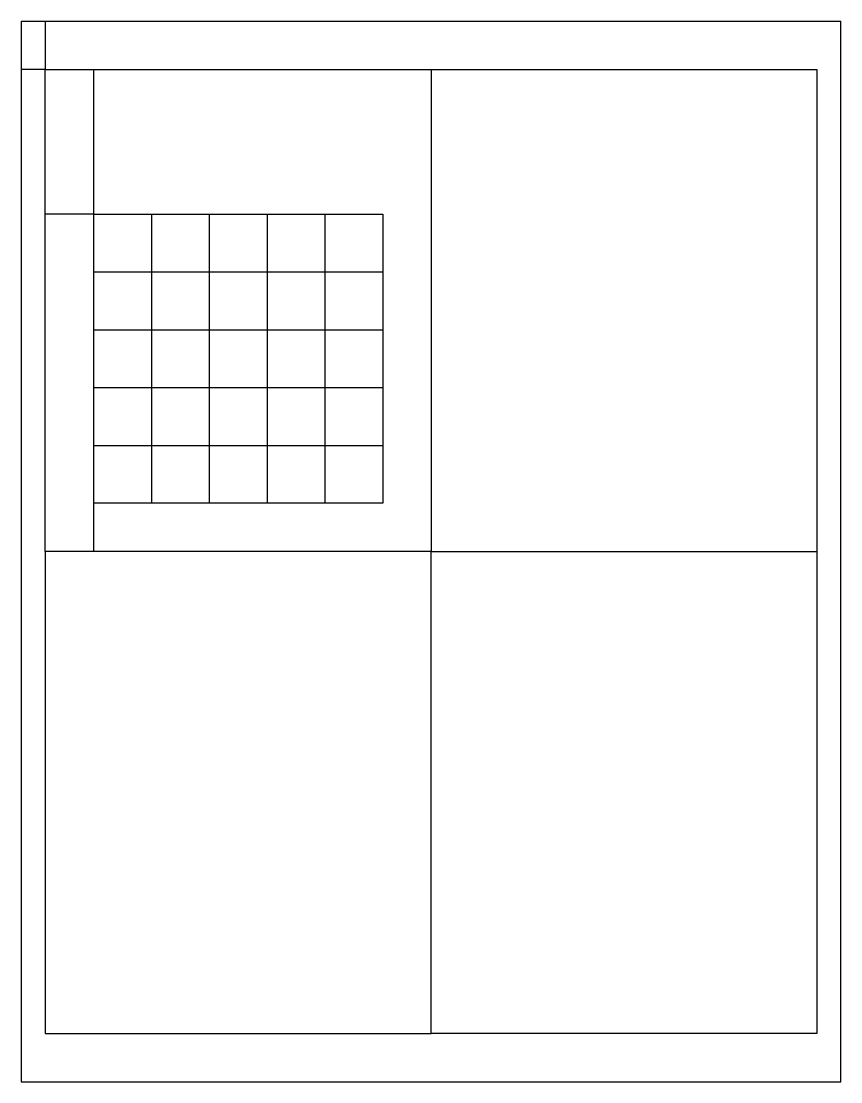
# Model space of a CAD drawing. Header units: inches. Extents: x 0 to 8.5, y 0 to 11.
import ezdxf

# ---------------------------------------------------------------- set-up
doc = ezdxf.new("R2010")
doc.units = ezdxf.units.IN
doc.layers.get('0').update_dxf_attribs({"linetype": 'CONTINUOUS'})

msp = doc.modelspace()

# ---------------------------------------------------------------- linework, layer by layer
for p, q in [((0, 11), (0, 0)), ((0, 11), (8.5, 11)), ((0.25, 11), (0.25, 10.5)), ((8.5, 0), (8.5, 11)), ((0.25, 10.5), (0, 10.5)), ((0.75, 10.5), (0.75, 9)), ((4.25, 10.5), (8.25, 10.5)), ((8.25, 10.5), (8.25, 5.5)), ((0.75, 9), (0.25, 9)), ((0.75, 9), (0.75, 8.4)), ((0.75, 9), (1.35, 9)), ((1.35, 9), (1.95, 9)), ((1.35, 9), (1.35, 6)), ((1.95, 9), (2.55, 9)), ((1.95, 9), (1.95, 6)), ((2.55, 9), (3.15, 9)), ((2.55, 9), (2.55, 6)), ((3.15, 9), (3.75, 9)), ((3.15, 9), (3.15, 6)), ((3.75, 9), (3.75, 6)), ((0.75, 8.4), (3.75, 8.4)), ((0.75, 8.4), (0.75, 7.8)), ((0.75, 7.8), (0.75, 7.2)), ((0.75, 7.8), (3.75, 7.8)), ((0.75, 7.2), (3.75, 7.2)), ((0.75, 7.2), (0.75, 6.6)), ((0.75, 6.6), (0.75, 6)), ((0.75, 6.6), (3.75, 6.6)), ((3.75, 6), (0.75, 6)), ((0.75, 6), (0.75, 5.5)), ((0.25, 5.5), (0.25, 0.5)), ((0.25, 0.5), (4.25, 0.5)), ((0, 0), (8.5, 0))]:
    msp.add_line(p, q)
msp.add_lwpolyline([(4.25, 10.5), (4.25, 5.5), (8.25, 5.5), (8.25, 0.5), (4.25, 0.5), (4.25, 5.5), (0.25, 5.5), (0.25, 10.5)], close=True)

doc.saveas('drawing.dxf')
